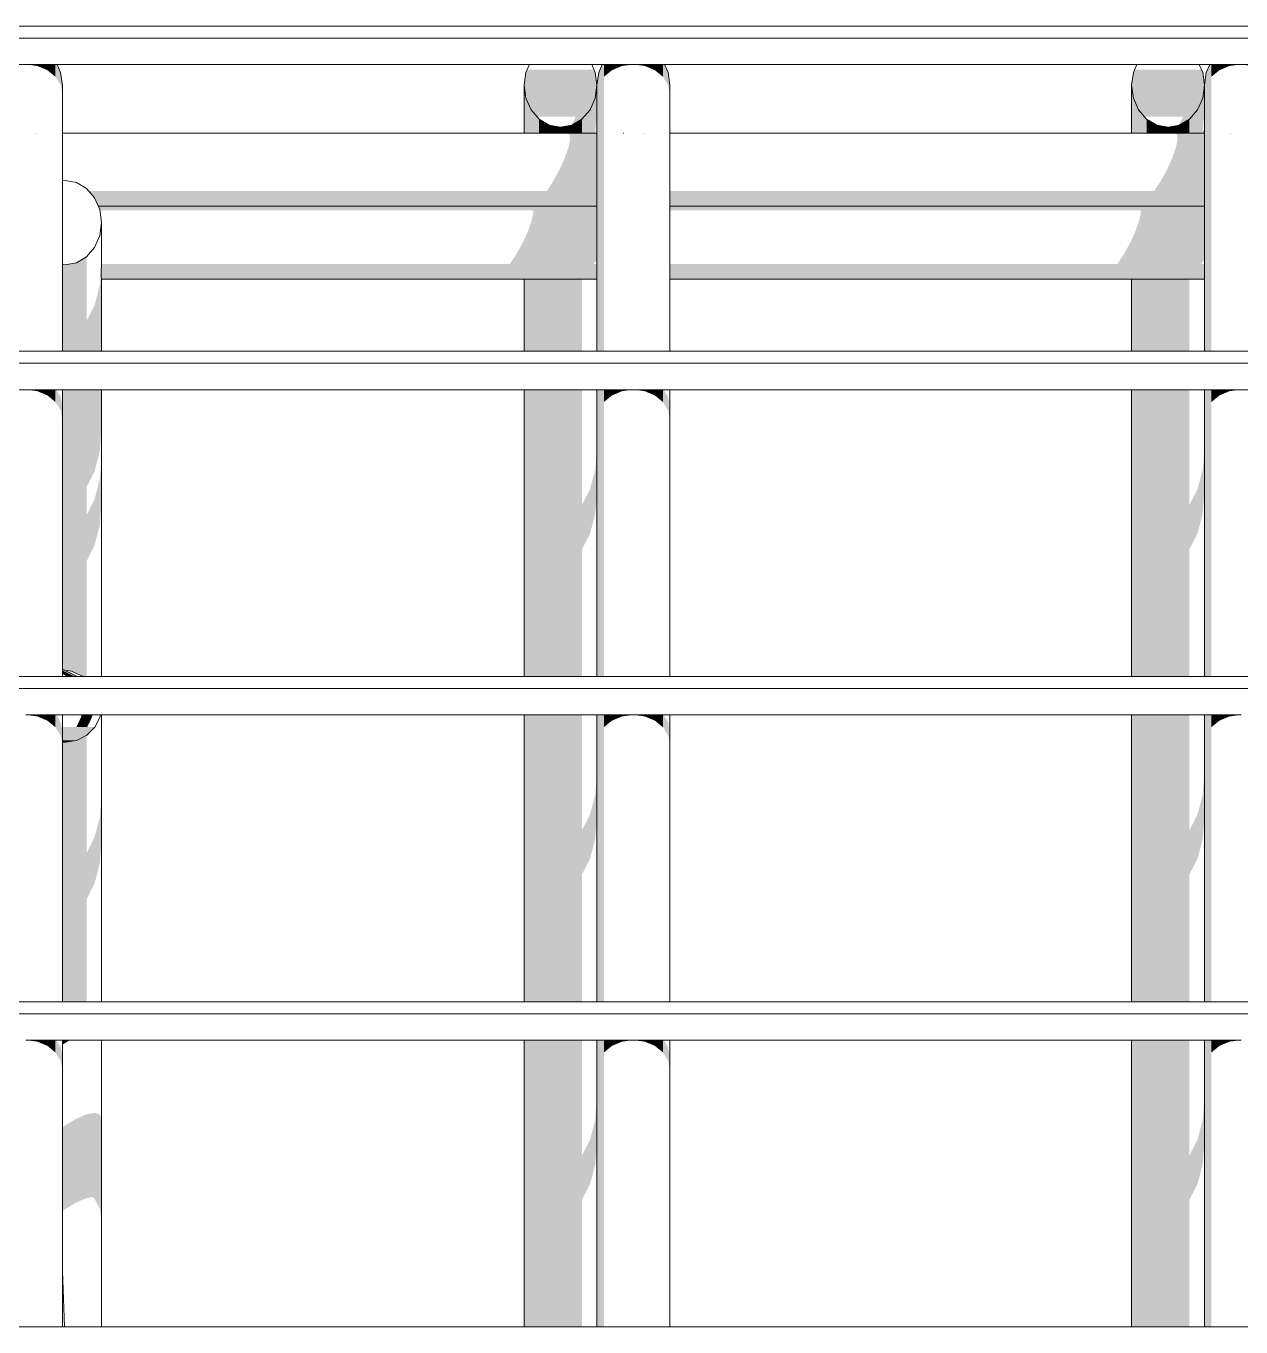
# Model space of a CAD drawing. Header units: millimetres. Extents: x -71878 to 121433, y -67383 to 83273.
# Drawn here: x 71840 to 73840, y -43804 to -41662 of the extents above; entities that cross this region are included whole.
import ezdxf

# ---------------------------------------------------------------- set-up
doc = ezdxf.new("R2010")
doc.units = ezdxf.units.MM
doc.header["$MEASUREMENT"] = 0
for name, color, linetype, lineweight in [('COLUMNAS_Pluma_Nº__1', 7, 'Continuous', 0), ('ENTIRADO_Pluma_Nº__21', 7, 'Continuous', 5), ('Vigas_Pluma_Nº__21', 7, 'Continuous', 5)]:
    doc.layers.add(name, color=color, linetype=linetype, lineweight=lineweight)
doc.layers.add('COLUMNAS_Pluma_Nº__3', color=7, linetype='Continuous', lineweight=0, true_color=0x646464)
doc.layers.add('Vigas_Pluma_Nº__3', color=7, linetype='Continuous', lineweight=0, true_color=0x646464)

msp = doc.modelspace()

# ---------------------------------------------------------------- hatches: boundary and pattern name
at = {"layer": 'COLUMNAS_Pluma_Nº__3', "linetype": 'Continuous', "lineweight": 0, "true_color": 0x191919}
for points in [[(71899.463, -43332.017), (71899.463, -43339.895), (71903.943, -43336.553), (71903.943, -43332.017)], [(71903.943, -43332.017), (71903.943, -43336.553), (71911.702, -43332.017)], [(71922.484, -43599.097), (71939.211, -43591.996), (71939.211, -43454.129), (71922.484, -43461.23)], [(71939.211, -43454.129), (71939.211, -43591.996), (71949.108, -43590.217), (71952.484, -43593.458), (71952.484, -43451.743)], [(71952.484, -43593.459), (71961.007, -43609.516), (71961.007, -43454.307), (71952.484, -43451.743)], [(71961.007, -43609.516), (71963.943, -43627.316), (71963.943, -43461.568), (71961.007, -43454.307)], [(71899.463, -43613.615), (71903.943, -43610.218), (71903.943, -43472.351), (71899.463, -43475.747)], [(71903.943, -43472.351), (71903.943, -43610.218), (71922.484, -43599.097), (71922.484, -43461.23)]]:
    msp.add_hatch(color=250, dxfattribs=at).paths.add_polyline_path(points)
at = {"layer": 'Vigas_Pluma_Nº__3', "linetype": 'Continuous', "lineweight": 0, "true_color": 0x191919}
for points in [[(71839.463, -41725.749), (71858.004, -41728.158), (71858.004, -41725.749)], [(71858.004, -41728.158), (71874.73, -41735.149), (71874.73, -41725.749), (71858.004, -41725.749)], [(71874.73, -41735.149), (71888.004, -41746.038), (71888.004, -41725.749), (71874.73, -41725.749)], [(71888.004, -41725.749), (71888.004, -41746.038), (71896.526, -41759.759), (71896.526, -41738.743), (71894.649, -41734.5), (71889.213, -41725.749)], [(71896.526, -41759.759), (71899.463, -41774.969), (71899.463, -41760.092), (71896.526, -41738.743)], [(72659.463, -41760.092), (72662.399, -41781.441), (72670.922, -41800.7), (72680.583, -41811.826), (72744.403, -41811.826), (72737.299, -41825.926), (72738.004, -41825.798), (72754.73, -41815.985), (72768.004, -41800.701), (72776.526, -41781.441), (72779.463, -41760.092), (72776.526, -41738.743), (72774.649, -41734.5), (72664.277, -41734.5), (72662.399, -41738.743)], [(72782.399, -41738.743), (72779.463, -41760.092), (72779.463, -42197.918), (72782.399, -42197.918)], [(72782.399, -41738.743), (72782.399, -42197.918), (72790.922, -42197.918), (72790.922, -41725.749), (72788.149, -41725.749)], [(72790.921, -41746.038), (72804.196, -41735.149), (72804.195, -41725.749), (72790.922, -41725.749)], [(72804.196, -41735.149), (72820.922, -41728.158), (72820.922, -41725.749), (72804.195, -41725.749)], [(72820.922, -41728.158), (72839.463, -41725.749), (72820.922, -41725.749)], [(72858.004, -41725.749), (72839.463, -41725.749), (72858.004, -41728.158)], [(72858.004, -41728.158), (72874.73, -41735.149), (72874.73, -41725.749), (72858.004, -41725.749)], [(72874.73, -41735.149), (72888.004, -41746.038), (72888.004, -41725.749), (72874.73, -41725.749)], [(72888.004, -41725.749), (72888.004, -41746.038), (72896.526, -41759.759), (72896.526, -41738.743), (72894.649, -41734.5), (72889.213, -41725.749)], [(72896.526, -41759.759), (72899.463, -41774.969), (72899.463, -41760.092), (72896.526, -41738.743)], [(73659.463, -41760.092), (73662.399, -41781.441), (73670.922, -41800.701), (73680.583, -41811.826), (73744.403, -41811.826), (73737.299, -41825.926), (73738.004, -41825.798), (73754.73, -41815.985), (73768.004, -41800.701), (73776.526, -41781.441), (73779.463, -41760.092), (73776.526, -41738.743), (73774.649, -41734.5), (73664.277, -41734.5), (73662.399, -41738.743)], [(73779.463, -42197.918), (73782.399, -42197.918), (73782.399, -41738.743), (73779.463, -41760.092)], [(73782.399, -41738.743), (73782.399, -42197.918), (73790.922, -42197.918), (73790.922, -41725.749), (73788.149, -41725.749)], [(73790.921, -41746.038), (73804.195, -41735.149), (73804.195, -41725.749), (73790.921, -41725.749)], [(73804.195, -41735.149), (73820.922, -41728.158), (73820.922, -41725.749), (73804.196, -41725.749)], [(73820.922, -41728.158), (73839.463, -41725.749), (73820.922, -41725.749)], [(73858.004, -41725.749), (73839.463, -41725.749), (73858.004, -41728.158)], [(72659.463, -41760.092), (72659.463, -41839.078), (72662.399, -41839.078), (72662.399, -41781.441)], [(72776.526, -41781.441), (72776.526, -41835.271), (72779.379, -41805.578), (72779.463, -41804.628), (72779.463, -41760.092)], [(73662.399, -41781.441), (73659.463, -41760.092), (73659.463, -41839.078), (73662.399, -41839.078)], [(73779.463, -41760.092), (73776.526, -41781.441), (73776.526, -41835.271), (73779.379, -41805.578), (73779.463, -41804.628)], [(72662.399, -41781.441), (72662.399, -41839.078), (72670.922, -41839.078), (72670.922, -41800.701)], [(72768.004, -41800.701), (72768.004, -41839.078), (72775.405, -41839.078), (72776.526, -41835.271), (72776.526, -41781.441)], [(73670.922, -41800.701), (73662.399, -41781.441), (73662.399, -41839.078), (73670.922, -41839.078)], [(73776.526, -41781.441), (73768.004, -41800.701), (73768.004, -41839.078), (73775.405, -41839.078), (73776.526, -41835.271)], [(72670.922, -41839.078), (72684.196, -41839.078), (72684.195, -41815.985), (72670.922, -41800.701)], [(72768.004, -41800.701), (72754.73, -41815.985), (72754.73, -41839.078), (72768.004, -41839.078)], [(73684.195, -41815.985), (73670.922, -41800.701), (73670.922, -41839.078), (73684.195, -41839.078)], [(73768.004, -41800.701), (73754.73, -41815.985), (73754.73, -41839.078), (73768.004, -41839.078)], [(72700.922, -41825.798), (72684.195, -41815.985), (72684.195, -41839.078), (72700.922, -41839.078)], [(72700.922, -41825.798), (72700.922, -41839.078), (72719.463, -41839.078), (72719.463, -41829.179)], [(72738.004, -41825.798), (72719.463, -41829.179), (72719.463, -41839.078), (72738.004, -41839.078)], [(72738.004, -41825.798), (72738.004, -41839.078), (72754.73, -41839.078), (72754.73, -41815.985)], [(72779.463, -41839.078), (72779.463, -41821.767), (72778.043, -41839.078)], [(73700.922, -41825.798), (73684.195, -41815.985), (73684.195, -41839.078), (73700.922, -41839.078)], [(73719.463, -41829.179), (73700.922, -41825.798), (73700.922, -41839.078), (73719.463, -41839.078)], [(73738.004, -41825.798), (73719.463, -41829.179), (73719.463, -41839.078), (73738.004, -41839.078)], [(73754.73, -41815.985), (73738.004, -41825.798), (73738.004, -41839.078), (73754.73, -41839.078)], [(73779.463, -41839.078), (73779.463, -41821.767), (73778.043, -41839.078)], [(72730.674, -41839.078), (72734.526, -41842.015), (72779.462, -41842.015), (72779.462, -41839.078)], [(72734.526, -41842.015), (72735.043, -41850.537), (72779.462, -41850.537), (72779.462, -41842.015)], [(73734.526, -41842.015), (73779.462, -41842.015), (73779.462, -41839.078), (73730.674, -41839.078)], [(73734.526, -41842.015), (73735.043, -41850.537), (73779.462, -41850.537), (73779.462, -41842.015)], [(72732.173, -41863.811), (72726.197, -41880.537), (72779.462, -41880.537), (72779.462, -41863.811)], [(72732.173, -41863.811), (72779.462, -41863.811), (72779.462, -41850.537), (72735.043, -41850.537)], [(73726.198, -41880.537), (73779.462, -41880.537), (73779.462, -41863.811), (73732.173, -41863.811)], [(73735.043, -41850.537), (73732.173, -41863.811), (73779.462, -41863.811), (73779.462, -41850.537)], [(72726.197, -41880.537), (72717.701, -41899.078), (72779.462, -41899.078), (72779.462, -41880.537)], [(73717.701, -41899.078), (73779.462, -41899.078), (73779.462, -41880.537), (73726.197, -41880.537)], [(72717.701, -41899.078), (72707.517, -41917.619), (72779.462, -41917.619), (72779.462, -41899.078)], [(73707.517, -41917.619), (73779.462, -41917.619), (73779.462, -41899.078), (73717.702, -41899.078)], [(72707.516, -41917.62), (72696.64, -41934.345), (72779.462, -41934.345), (72779.462, -41917.619)], [(73707.517, -41917.619), (73696.64, -41934.345), (73779.462, -41934.345), (73779.462, -41917.619)], [(72779.462, -41934.345), (71943.111, -41934.345), (71952.485, -41945.2), (71953.549, -41947.62), (72779.462, -41947.619)], [(72779.462, -41947.619), (71953.549, -41947.62), (71957.298, -41956.142), (72779.462, -41956.142)], [(73779.462, -41934.345), (72899.463, -41934.345), (72899.463, -41947.619), (73779.462, -41947.619)], [(72899.463, -41947.619), (72899.463, -41956.141), (73779.462, -41956.141), (73779.462, -41947.619)], [(72779.462, -41956.141), (71957.298, -41956.141), (71958.59, -41959.078), (72779.462, -41959.078)], [(72779.462, -41959.078), (71958.59, -41959.078), (71959.882, -41962.015), (72779.462, -41962.015)], [(71961.007, -41964.57), (71961.192, -41965.923), (72674.311, -41965.923), (72674.59, -41970.537), (72779.462, -41970.537), (72779.462, -41962.015), (71959.882, -41962.015)], [(72674.591, -41970.537), (72671.721, -41983.811), (72779.462, -41983.811), (72779.462, -41970.537)], [(72899.463, -41959.078), (73779.462, -41959.078), (73779.462, -41956.141), (72899.463, -41956.141)], [(72899.463, -41962.015), (73779.463, -41962.015), (73779.463, -41959.078), (72899.463, -41959.078)], [(72899.463, -41965.923), (73674.311, -41965.923), (73674.59, -41970.537), (73779.463, -41970.537), (73779.463, -41962.015), (72899.463, -41962.015)], [(73674.591, -41970.537), (73671.721, -41983.811), (73779.463, -41983.811), (73779.463, -41970.537)], [(72671.721, -41983.811), (72665.745, -42000.537), (72779.462, -42000.537), (72779.462, -41983.811)], [(73671.721, -41983.811), (73665.745, -42000.537), (73779.463, -42000.537), (73779.463, -41983.811)], [(72647.065, -42037.619), (72779.462, -42037.619), (72779.462, -42019.078), (72657.25, -42019.078)], [(72665.745, -42000.537), (72657.249, -42019.078), (72779.462, -42019.078), (72779.462, -42000.537)], [(73657.25, -42019.078), (73647.065, -42037.619), (73779.463, -42037.619), (73779.463, -42019.078)], [(73665.745, -42000.537), (73657.25, -42019.078), (73779.463, -42019.078), (73779.463, -42000.537)], [(72636.187, -42054.346), (72774.184, -42054.345), (72779.463, -42046.228), (72779.463, -42037.619), (72647.065, -42037.619)], [(73647.065, -42037.619), (73636.188, -42054.345), (73774.184, -42054.345), (73779.462, -42046.229), (73779.462, -42037.619)], [(71903.943, -42055.527), (71899.463, -42054.705), (71899.463, -42197.918), (71903.943, -42197.918)], [(71903.943, -42055.527), (71903.943, -42197.918), (71922.484, -42197.918), (71922.484, -42052.127)], [(71939.211, -42042.257), (71922.484, -42052.127), (71922.484, -42197.918), (71939.211, -42197.918)], [(71963.782, -42054.345), (71961.007, -42088.92), (71961.007, -42197.918), (71963.943, -42197.918), (71963.943, -42078.17), (71963.198, -42076.141), (71963.027, -42067.619)], [(71963.782, -42054.345), (71963.027, -42067.619), (72779.463, -42067.619), (72779.463, -42054.345)], [(72899.463, -42067.619), (73779.462, -42067.619), (73779.462, -42054.345), (72899.463, -42054.345)], [(72779.463, -42067.619), (71963.027, -42067.619), (71963.198, -42076.142), (72779.463, -42076.142)], [(71963.198, -42076.141), (71963.943, -42078.169), (71963.943, -42079.078), (72779.463, -42079.078), (72779.463, -42076.141)], [(72659.463, -42197.918), (72662.399, -42197.918), (72662.399, -42079.078), (72659.463, -42079.078)], [(72662.399, -42079.078), (72662.399, -42197.918), (72670.922, -42197.918), (72670.922, -42079.078)], [(72670.922, -42197.918), (72684.195, -42197.918), (72684.195, -42079.078), (72670.922, -42079.078)], [(72684.195, -42197.918), (72700.922, -42197.918), (72700.922, -42079.078), (72684.196, -42079.078)], [(72700.922, -42079.078), (72700.922, -42197.918), (72719.463, -42197.918), (72719.463, -42079.078)], [(72719.463, -42079.078), (72719.463, -42197.918), (72738.004, -42197.918), (72738.004, -42079.078)], [(72738.004, -42197.918), (72754.73, -42197.918), (72754.73, -42079.078), (72738.004, -42079.078)], [(73779.462, -42067.619), (72899.463, -42067.619), (72899.463, -42076.142), (73779.462, -42076.142)], [(72899.463, -42079.078), (73779.462, -42079.078), (73779.462, -42076.141), (72899.463, -42076.141)], [(73659.463, -42079.078), (73659.463, -42197.918), (73662.399, -42197.918), (73662.399, -42079.078)], [(73662.399, -42079.078), (73662.399, -42197.918), (73670.922, -42197.918), (73670.922, -42079.078)], [(73670.922, -42197.918), (73684.195, -42197.918), (73684.195, -42079.078), (73670.922, -42079.078)], [(73684.195, -42197.918), (73700.922, -42197.918), (73700.922, -42079.078), (73684.195, -42079.078)], [(73700.922, -42197.918), (73719.463, -42197.918), (73719.463, -42079.078), (73700.922, -42079.078)], [(73738.004, -42079.078), (73719.463, -42079.078), (73719.463, -42197.918), (73738.004, -42197.918)], [(73738.004, -42079.078), (73738.004, -42197.918), (73754.73, -42197.918), (73754.73, -42079.078)], [(71961.007, -42197.918), (71961.007, -42088.92), (71952.484, -42121.919), (71952.484, -42197.918)], [(71952.485, -42121.919), (71939.21, -42148.107), (71939.211, -42197.918), (71952.484, -42197.918)], [(71858.004, -42261.171), (71839.582, -42261.171), (71858.004, -42263.565)], [(71858.004, -42263.565), (71874.73, -42270.556), (71874.73, -42261.171), (71858.004, -42261.171)], [(71874.73, -42270.556), (71888.003, -42281.445), (71888.004, -42261.171), (71874.73, -42261.171)], [(71888.004, -42261.171), (71888.004, -42281.445), (71896.526, -42295.166), (71896.526, -42272.93), (71889.222, -42261.171)], [(71896.526, -42295.166), (71899.463, -42310.376), (71899.463, -42288.14), (71896.526, -42272.93)], [(71899.463, -42261.171), (71899.463, -42722.005), (71903.943, -42722.715), (71903.943, -42261.171)], [(71903.943, -42722.715), (71914.612, -42724.359), (71922.484, -42728.16), (71922.484, -42261.171), (71903.943, -42261.171)], [(71939.211, -42261.171), (71922.484, -42261.171), (71922.484, -42728.16), (71932.583, -42732.882), (71933.101, -42733.341), (71939.211, -42733.341)], [(71952.484, -42261.171), (71939.211, -42261.171), (71939.211, -42421.452), (71952.484, -42395.263)], [(71961.007, -42261.172), (71952.484, -42261.172), (71952.484, -42395.263), (71961.007, -42362.264)], [(71963.943, -42261.171), (71961.007, -42261.171), (71961.007, -42362.264), (71963.943, -42325.684)], [(72659.463, -42733.341), (72662.399, -42733.341), (72662.399, -42261.171), (72659.463, -42261.171)], [(72662.399, -42733.341), (72670.922, -42733.341), (72670.922, -42261.171), (72662.399, -42261.171)], [(72670.921, -42733.341), (72684.195, -42733.341), (72684.195, -42261.171), (72670.921, -42261.171)], [(72684.195, -42733.341), (72700.922, -42733.341), (72700.922, -42261.172), (72684.195, -42261.172)], [(72700.922, -42261.171), (72700.922, -42733.341), (72719.463, -42733.341), (72719.463, -42261.171)], [(72738.004, -42261.171), (72719.463, -42261.171), (72719.463, -42733.341), (72738.004, -42733.341)], [(72754.73, -42261.172), (72738.004, -42261.172), (72738.004, -42733.341), (72754.73, -42733.341)], [(72782.399, -42261.171), (72779.463, -42261.171), (72779.463, -42733.341), (72782.399, -42733.341)], [(72790.922, -42261.171), (72782.399, -42261.171), (72782.399, -42733.341), (72790.922, -42733.341)], [(72790.922, -42281.445), (72804.195, -42270.556), (72804.195, -42261.171), (72790.922, -42261.172)], [(72804.195, -42270.556), (72820.921, -42263.565), (72820.922, -42261.172), (72804.195, -42261.172)], [(72820.922, -42261.171), (72820.921, -42263.565), (72839.343, -42261.171)], [(72858.004, -42261.171), (72839.583, -42261.172), (72858.004, -42263.565)], [(72858.004, -42263.565), (72874.73, -42270.556), (72874.73, -42261.171), (72858.004, -42261.171)], [(72874.73, -42270.556), (72888.004, -42281.445), (72888.004, -42261.171), (72874.73, -42261.171)], [(72888.004, -42261.171), (72888.004, -42281.445), (72896.526, -42295.166), (72896.526, -42272.93), (72889.222, -42261.171)], [(72896.526, -42295.166), (72899.463, -42310.376), (72899.463, -42288.14), (72896.526, -42272.93)], [(73659.463, -42261.171), (73659.463, -42733.341), (73662.399, -42733.341), (73662.399, -42261.171)], [(73662.399, -42261.171), (73662.399, -42733.341), (73670.922, -42733.341), (73670.922, -42261.171)], [(73670.922, -42261.171), (73670.922, -42733.341), (73684.195, -42733.341), (73684.195, -42261.171)], [(73684.195, -42261.171), (73684.195, -42733.341), (73700.922, -42733.341), (73700.922, -42261.171)], [(73700.922, -42261.171), (73700.922, -42733.341), (73719.463, -42733.341), (73719.463, -42261.171)], [(73738.004, -42261.171), (73719.463, -42261.171), (73719.463, -42733.341), (73738.004, -42733.341)], [(73738.004, -42261.171), (73738.004, -42733.341), (73754.73, -42733.341), (73754.73, -42261.171)], [(73779.463, -42261.171), (73779.463, -42733.341), (73782.399, -42733.341), (73782.399, -42261.171)], [(73782.399, -42733.341), (73790.922, -42733.341), (73790.922, -42261.171), (73782.399, -42261.171)], [(73790.922, -42281.445), (73804.196, -42270.556), (73804.195, -42261.171), (73790.922, -42261.171)], [(73804.195, -42270.556), (73820.922, -42263.565), (73820.922, -42261.171), (73804.195, -42261.171)], [(73820.922, -42263.565), (73839.343, -42261.171), (73820.922, -42261.171)], [(72779.463, -42357.174), (72776.526, -42392.972), (72776.526, -42465.918), (72779.463, -42430.12)], [(73779.463, -42357.174), (73776.526, -42392.972), (73776.526, -42465.918), (73779.463, -42430.119)], [(71963.943, -42447.624), (71963.943, -42371.793), (71961.007, -42408.373), (71961.007, -42484.204)], [(72776.526, -42392.972), (72768.004, -42425.267), (72768.004, -42498.213), (72776.526, -42465.918)], [(73776.526, -42392.972), (73768.004, -42425.267), (73768.004, -42498.213), (73776.526, -42465.918)], [(71961.007, -42484.204), (71961.007, -42408.373), (71952.484, -42441.372), (71952.484, -42517.203)], [(72768.004, -42498.213), (72768.004, -42425.267), (72754.73, -42450.896), (72754.73, -42523.842)], [(73768.004, -42425.267), (73754.73, -42450.896), (73754.73, -42523.842), (73768.004, -42498.213)], [(71952.484, -42517.203), (71952.485, -42441.372), (71939.211, -42467.56), (71939.21, -42543.392)], [(71899.463, -42722.252), (71913.862, -42724.359), (71914.612, -42724.359), (71903.943, -42722.715), (71899.463, -42722.005)], [(71899.463, -42723.126), (71899.463, -42723.666), (71903.863, -42724.359), (71907.294, -42724.359)], [(71899.463, -42723.995), (71899.463, -42724.359), (71901.776, -42724.359)], [(71899.463, -42724.359), (71899.463, -42729.396), (71906.42, -42732.882), (71918.791, -42732.882), (71901.776, -42724.359)], [(71907.294, -42724.359), (71903.863, -42724.359), (71920.877, -42732.882), (71924.309, -42732.882)], [(71913.862, -42724.359), (71932.452, -42732.882), (71932.583, -42732.882), (71922.484, -42728.16), (71914.612, -42724.359)], [(71918.79, -42732.882), (71906.42, -42732.882), (71906.895, -42733.341), (71919.265, -42733.341)], [(71924.309, -42732.882), (71920.877, -42732.882), (71921.351, -42733.341), (71924.783, -42733.341)], [(71932.583, -42732.882), (71932.452, -42732.882), (71932.981, -42733.341), (71933.101, -42733.341)], [(71839.701, -42796.594), (71858.004, -42798.972), (71858.004, -42796.594)], [(71858.004, -42798.972), (71874.73, -42805.963), (71874.73, -42796.594), (71858.004, -42796.594)], [(71874.73, -42805.963), (71888.004, -42816.852), (71888.004, -42796.594), (71874.73, -42796.594)], [(71888.004, -42796.594), (71888.004, -42816.852), (71896.526, -42830.573), (71896.526, -42808.337), (71889.232, -42796.594)], [(71896.526, -42830.574), (71899.463, -42845.783), (71899.463, -42823.547), (71896.526, -42808.337)], [(71948.263, -42799.964), (71930.375, -42799.964), (71922.376, -42816.69), (71940.265, -42816.69)], [(71930.802, -42796.594), (71930.375, -42799.964), (71948.263, -42799.963), (71948.69, -42796.594)], [(72659.463, -42796.594), (72659.463, -43268.764), (72662.399, -43268.764), (72662.399, -42796.594)], [(72662.399, -42796.594), (72662.399, -43268.764), (72670.922, -43268.764), (72670.922, -42796.594)], [(72670.922, -43268.764), (72684.195, -43268.764), (72684.195, -42796.594), (72670.922, -42796.594)], [(72684.195, -43268.764), (72700.922, -43268.764), (72700.922, -42796.594), (72684.195, -42796.594)], [(72700.922, -42796.594), (72700.922, -43268.764), (72719.463, -43268.764), (72719.463, -42796.594)], [(72719.463, -42796.594), (72719.463, -43268.764), (72738.004, -43268.764), (72738.004, -42796.594)], [(72738.004, -42796.594), (72738.004, -43268.764), (72754.73, -43268.764), (72754.73, -42796.594)], [(72779.463, -43268.764), (72782.399, -43268.764), (72782.399, -42796.594), (72779.463, -42796.594)], [(72782.399, -42796.594), (72782.399, -43268.763), (72790.922, -43268.763), (72790.922, -42796.594)], [(72790.921, -42816.852), (72804.196, -42805.963), (72804.195, -42796.594), (72790.922, -42796.594)], [(72804.195, -42805.963), (72820.921, -42798.972), (72820.922, -42796.594), (72804.195, -42796.594)], [(72820.922, -42796.594), (72820.922, -42798.972), (72839.224, -42796.594)], [(72839.702, -42796.594), (72858.004, -42798.972), (72858.004, -42796.594)], [(72858.004, -42798.972), (72874.73, -42805.963), (72874.73, -42796.594), (72858.004, -42796.594)], [(72874.73, -42805.963), (72888.004, -42816.852), (72888.004, -42796.594), (72874.73, -42796.594)], [(72888.004, -42796.594), (72888.004, -42816.852), (72896.526, -42830.573), (72896.526, -42808.337), (72889.232, -42796.594)], [(72896.526, -42830.573), (72899.463, -42845.783), (72899.463, -42823.547), (72896.526, -42808.337)], [(73659.463, -43268.764), (73662.399, -43268.764), (73662.399, -42796.594), (73659.463, -42796.594)], [(73670.922, -42796.594), (73662.399, -42796.594), (73662.399, -43268.764), (73670.922, -43268.764)], [(73684.195, -42796.594), (73670.922, -42796.594), (73670.922, -43268.764), (73684.195, -43268.764)], [(73700.922, -42796.594), (73684.195, -42796.594), (73684.195, -43268.764), (73700.922, -43268.764)], [(73719.463, -42796.594), (73700.922, -42796.594), (73700.922, -43268.764), (73719.463, -43268.764)], [(73738.004, -42796.594), (73719.463, -42796.594), (73719.463, -43268.764), (73738.004, -43268.764)], [(73754.73, -42796.594), (73738.004, -42796.594), (73738.004, -43268.764), (73754.73, -43268.764)], [(73779.463, -42796.594), (73779.463, -43268.764), (73782.399, -43268.764), (73782.399, -42796.594)], [(73790.922, -42796.594), (73782.399, -42796.594), (73782.399, -43268.763), (73790.922, -43268.763)], [(73790.921, -42816.853), (73804.195, -42805.963), (73804.195, -42796.594), (73790.922, -42796.594)], [(73804.195, -42805.963), (73820.921, -42798.972), (73820.922, -42796.594), (73804.195, -42796.594)], [(73820.922, -42796.594), (73820.922, -42798.972), (73839.223, -42796.594)], [(71899.463, -42816.69), (71899.463, -42829.964), (71939.603, -42829.964), (71952.864, -42816.69)], [(71939.603, -42829.964), (71899.463, -42829.964), (71899.463, -42838.486), (71922.894, -42838.486)], [(71922.894, -42838.486), (71922.484, -42838.551), (71922.484, -43268.764), (71939.211, -43268.764), (71939.211, -42830.164)], [(71939.211, -42830.164), (71939.211, -42831.856), (71941.813, -42827.751), (71939.603, -42829.964)], [(71899.463, -42841.423), (71904.372, -42841.423), (71922.894, -42838.486), (71899.463, -42838.486)], [(71903.943, -42841.423), (71899.463, -42841.423), (71899.463, -43268.764), (71903.943, -43268.764)], [(71903.943, -42841.423), (71903.943, -43268.764), (71922.484, -43268.764), (71922.484, -42838.551), (71904.372, -42841.423)], [(72779.463, -42892.58), (72776.526, -42928.379), (72776.526, -43001.325), (72779.463, -42965.526)], [(73779.463, -42892.58), (73776.526, -42928.379), (73776.526, -43001.325), (73779.463, -42965.526)], [(71963.943, -42928.377), (71961.007, -42964.957), (71961.007, -43040.788), (71963.943, -43004.208)], [(72776.526, -42928.379), (72768.004, -42960.673), (72768.004, -43033.619), (72776.526, -43001.325)], [(73776.526, -42928.379), (73768.004, -42960.674), (73768.004, -43033.619), (73776.526, -43001.325)], [(72768.004, -42960.673), (72754.73, -42986.303), (72754.73, -43059.249), (72768.004, -43033.619)], [(73768.004, -42960.673), (73754.73, -42986.303), (73754.73, -43059.249), (73768.004, -43033.619)], [(71961.007, -42964.957), (71952.484, -42997.956), (71952.484, -43073.787), (71961.007, -43040.788)], [(71952.484, -43073.787), (71952.484, -42997.956), (71939.211, -43024.144), (71939.21, -43099.976)], [(71858.004, -43332.017), (71839.822, -43332.017), (71858.004, -43334.379)], [(71858.004, -43334.379), (71874.73, -43341.371), (71874.73, -43332.017), (71858.004, -43332.017)], [(71874.73, -43341.371), (71888.004, -43352.26), (71888.004, -43332.017), (71874.73, -43332.017)], [(71888.004, -43332.017), (71888.004, -43352.26), (71896.526, -43365.981), (71896.526, -43343.745), (71889.242, -43332.017)], [(71896.526, -43365.981), (71899.463, -43381.191), (71899.463, -43358.954), (71896.526, -43343.745)], [(72659.463, -43332.017), (72659.463, -43804.186), (72662.399, -43804.186), (72662.399, -43332.017)], [(72662.399, -43332.017), (72662.399, -43804.186), (72670.922, -43804.186), (72670.922, -43332.017)], [(72684.195, -43332.017), (72670.922, -43332.017), (72670.922, -43804.186), (72684.195, -43804.186)], [(72684.195, -43332.017), (72684.196, -43804.187), (72700.922, -43804.187), (72700.922, -43332.017)], [(72700.922, -43332.017), (72700.922, -43804.187), (72719.463, -43804.187), (72719.463, -43332.017)], [(72719.463, -43332.017), (72719.463, -43804.187), (72738.004, -43804.187), (72738.004, -43332.017)], [(72738.004, -43332.017), (72738.004, -43804.187), (72754.73, -43804.187), (72754.73, -43332.017)], [(72779.463, -43332.017), (72779.463, -43804.187), (72782.399, -43804.187), (72782.399, -43332.017)], [(72782.399, -43804.187), (72790.922, -43804.187), (72790.922, -43332.017), (72782.399, -43332.017)], [(72790.922, -43352.26), (72804.195, -43341.371), (72804.195, -43332.017), (72790.922, -43332.017)], [(72804.195, -43341.371), (72820.921, -43334.379), (72820.922, -43332.017), (72804.195, -43332.017)], [(72820.922, -43334.379), (72839.103, -43332.017), (72820.922, -43332.017)], [(72858.004, -43332.017), (72839.822, -43332.017), (72858.004, -43334.379)], [(72858.004, -43334.379), (72874.73, -43341.371), (72874.73, -43332.017), (72858.004, -43332.017)], [(72874.73, -43341.371), (72888.004, -43352.26), (72888.004, -43332.017), (72874.73, -43332.017)], [(72888.004, -43332.017), (72888.004, -43352.26), (72896.526, -43365.981), (72896.526, -43343.745), (72889.242, -43332.017)], [(72896.526, -43365.981), (72899.463, -43381.191), (72899.463, -43358.955), (72896.526, -43343.745)], [(73659.463, -43332.017), (73659.463, -43804.187), (73662.399, -43804.187), (73662.399, -43332.017)], [(73662.399, -43332.017), (73662.399, -43804.187), (73670.922, -43804.187), (73670.922, -43332.017)], [(73670.922, -43332.017), (73670.922, -43804.187), (73684.195, -43804.187), (73684.195, -43332.017)], [(73684.195, -43332.017), (73684.195, -43804.187), (73700.922, -43804.187), (73700.922, -43332.017)], [(73700.922, -43804.187), (73719.463, -43804.187), (73719.463, -43332.017), (73700.922, -43332.017)], [(73719.463, -43804.187), (73738.004, -43804.187), (73738.004, -43332.017), (73719.463, -43332.017)], [(73754.73, -43332.017), (73738.004, -43332.017), (73738.004, -43804.187), (73754.73, -43804.187)], [(73779.463, -43332.017), (73779.463, -43804.187), (73782.399, -43804.187), (73782.399, -43332.017)], [(73782.399, -43332.017), (73782.399, -43804.187), (73790.922, -43804.187), (73790.922, -43332.017)], [(73790.921, -43352.26), (73804.195, -43341.371), (73804.196, -43332.017), (73790.922, -43332.017)], [(73804.196, -43341.371), (73820.921, -43334.379), (73820.922, -43332.017), (73804.195, -43332.017)], [(73820.922, -43334.379), (73839.103, -43332.017), (73820.922, -43332.017)], [(72779.463, -43427.986), (72776.526, -43463.785), (72776.526, -43536.731), (72779.463, -43500.932)], [(73779.463, -43500.932), (73779.463, -43427.986), (73776.526, -43463.785), (73776.526, -43536.731)], [(72776.526, -43536.731), (72776.526, -43463.785), (72768.004, -43496.08), (72768.004, -43569.026)], [(73776.526, -43536.731), (73776.526, -43463.785), (73768.004, -43496.08), (73768.004, -43569.026)], [(72768.004, -43496.08), (72754.73, -43521.709), (72754.73, -43594.655), (72768.003, -43569.026)], [(73768.004, -43496.08), (73754.73, -43521.709), (73754.73, -43594.655), (73768.004, -43569.026)]]:
    msp.add_hatch(color=250, dxfattribs=at).paths.add_polyline_path(points)

# ---------------------------------------------------------------- linework, layer by layer
at = {"layer": 'COLUMNAS_Pluma_Nº__1', "linetype": 'Continuous'}
msp.add_line((71963.943, -43332.017), (71963.943, -43804.186), dxfattribs=at)
at = {"layer": 'ENTIRADO_Pluma_Nº__21', "linetype": 'Continuous'}
for p, q in [((65797.825, -41662.495), (84141.199, -41662.495)), ((65797.825, -41682.326), (84141.199, -41682.326)), ((65797.825, -41725.749), (84141.199, -41725.749)), ((66040.552, -42197.918), (83938.408, -42197.918)), ((71963.943, -42197.902), (72659.463, -42197.902)), ((72899.463, -42197.902), (73659.463, -42197.902)), ((66040.552, -42217.749), (83938.408, -42217.749)), ((66040.552, -42261.171), (83938.408, -42261.171)), ((66252.428, -42733.341), (83726.532, -42733.341)), ((71963.943, -42733.308), (72659.463, -42733.308)), ((72899.463, -42733.308), (73659.463, -42733.308)), ((66252.428, -42753.171), (83726.532, -42753.171)), ((71839.702, -42796.594), (72839.331, -42796.594)), ((72839.702, -42796.594), (73839.331, -42796.594)), ((66464.305, -43268.764), (83514.655, -43268.764)), ((71963.943, -43268.714), (72659.463, -43268.714)), ((72899.463, -43268.714), (73659.463, -43268.714)), ((66464.305, -43288.594), (83514.655, -43288.594)), ((71839.714, -43332.017), (72839.211, -43332.017)), ((72839.714, -43332.017), (73839.211, -43332.017)), ((66676.181, -43804.186), (83302.779, -43804.186)), ((71963.943, -43804.121), (72659.463, -43804.121)), ((72839.432, -43804.121), (72839.493, -43804.121)), ((72899.463, -43804.121), (73659.463, -43804.121)), ((73839.432, -43804.121), (73839.493, -43804.121))]:
    msp.add_line(p, q, dxfattribs=at)
at = {"layer": 'Vigas_Pluma_Nº__21', "linetype": 'Continuous'}
for p, q in [((71890.776, -41725.749), (71896.526, -41738.743)), ((71896.526, -41738.743), (71899.463, -41760.092)), ((72659.463, -41760.092), (72662.399, -41738.743)), ((72662.399, -41738.743), (72668.149, -41725.749)), ((72770.776, -41725.749), (72776.526, -41738.743)), ((72776.526, -41738.743), (72779.463, -41760.092)), ((72779.463, -41760.092), (72782.399, -41738.743)), ((72782.399, -41738.743), (72788.149, -41725.749)), ((72890.776, -41725.749), (72896.526, -41738.743)), ((72896.526, -41738.743), (72899.463, -41760.092)), ((73659.463, -41760.092), (73662.399, -41738.743)), ((73662.399, -41738.743), (73668.149, -41725.749)), ((73770.776, -41725.749), (73776.526, -41738.743)), ((73776.526, -41738.743), (73779.463, -41760.092)), ((73779.463, -41760.092), (73782.399, -41738.743)), ((73782.399, -41738.743), (73788.149, -41725.749)), ((71899.463, -42197.918), (71899.463, -41760.092)), ((72662.399, -41781.441), (72659.463, -41760.092)), ((72659.463, -41760.092), (72659.463, -41839.078)), ((72779.463, -41760.092), (72776.526, -41781.441)), ((72779.463, -42197.918), (72779.463, -41760.092)), ((72899.463, -42197.918), (72899.463, -41760.092)), ((73662.399, -41781.441), (73659.463, -41760.092)), ((73659.463, -41760.092), (73659.463, -41839.078)), ((73779.463, -41760.092), (73776.526, -41781.441)), ((73779.463, -42197.918), (73779.463, -41760.092)), ((72670.922, -41800.701), (72662.399, -41781.441)), ((72776.526, -41781.441), (72768.004, -41800.701)), ((73670.922, -41800.701), (73662.399, -41781.441)), ((73776.526, -41781.441), (73768.004, -41800.701)), ((72684.195, -41815.985), (72670.922, -41800.701)), ((72768.004, -41800.701), (72754.73, -41815.985)), ((73684.195, -41815.985), (73670.922, -41800.701)), ((73768.004, -41800.701), (73754.73, -41815.985)), ((72700.922, -41825.798), (72684.195, -41815.985)), ((72719.463, -41829.179), (72700.922, -41825.798)), ((72738.004, -41825.798), (72719.463, -41829.179)), ((72754.73, -41815.985), (72738.004, -41825.798)), ((73700.922, -41825.798), (73684.195, -41815.985)), ((73719.463, -41829.179), (73700.922, -41825.798)), ((73738.004, -41825.798), (73719.463, -41829.179)), ((73754.73, -41815.985), (73738.004, -41825.798)), ((71855.525, -41839.078), (71855.601, -41839.078)), ((71856.345, -41839.078), (71856.397, -41839.078)), ((71899.463, -41839.078), (72779.463, -41839.078)), ((72822.528, -41839.078), (72822.58, -41839.078)), ((72823.324, -41839.078), (72823.4, -41839.078)), ((72855.525, -41839.078), (72855.601, -41839.078)), ((72856.345, -41839.078), (72856.397, -41839.078)), ((72899.463, -41839.078), (73779.463, -41839.078)), ((73822.528, -41839.078), (73822.58, -41839.078)), ((73823.324, -41839.078), (73823.4, -41839.078)), ((71899.463, -41917.379), (71903.943, -41916.558)), ((71903.943, -41916.558), (71922.484, -41919.958)), ((71922.484, -41919.958), (71939.211, -41929.828)), ((71939.211, -41929.828), (71952.484, -41945.2)), ((71952.484, -41945.2), (71961.007, -41964.57)), ((72779.463, -41959.078), (71958.59, -41959.078)), ((71961.007, -41964.57), (71963.943, -41986.042)), ((73779.463, -41959.078), (72899.463, -41959.078)), ((71963.943, -41986.042), (71961.007, -42007.514)), ((71963.943, -41986.042), (71963.943, -42052.669)), ((71961.007, -42007.514), (71952.484, -42026.885)), ((71952.484, -42026.885), (71939.211, -42042.257)), ((71903.943, -42055.527), (71899.463, -42054.705)), ((71922.484, -42052.127), (71903.943, -42055.527)), ((71939.211, -42042.257), (71922.484, -42052.127)), ((71963.782, -42054.345), (71963.027, -42067.619)), ((71963.782, -42054.345), (71963.943, -42052.669)), ((71963.027, -42067.619), (71963.198, -42076.141)), ((71963.198, -42076.141), (71963.943, -42078.17)), ((72779.463, -42079.078), (71963.94, -42079.078)), ((71963.943, -42078.17), (71963.943, -42197.918)), ((72659.463, -42079.078), (72659.463, -42197.918)), ((73779.463, -42079.078), (72899.463, -42079.078)), ((73659.463, -42079.078), (73659.463, -42197.918)), ((71899.463, -42733.341), (71899.463, -42261.171)), ((71963.943, -42261.171), (71963.943, -42733.341)), ((72659.463, -42261.171), (72659.463, -42733.341)), ((72779.463, -42733.341), (72779.463, -42261.171)), ((72839.463, -42261.155), (72839.343, -42261.171)), ((72839.582, -42261.171), (72839.463, -42261.155)), ((72899.463, -42733.341), (72899.463, -42261.171)), ((73659.463, -42261.171), (73659.463, -42733.341)), ((73779.463, -42733.341), (73779.463, -42261.171)), ((73839.463, -42261.155), (73839.343, -42261.171)), ((73839.582, -42261.171), (73839.463, -42261.155)), ((71899.463, -42722.005), (71903.943, -42722.715)), ((71914.612, -42724.359), (71903.943, -42722.715)), ((71922.484, -42728.16), (71914.612, -42724.359)), ((71932.583, -42732.882), (71922.484, -42728.16)), ((71933.102, -42733.341), (71932.583, -42732.882)), ((71839.702, -42796.594), (71839.463, -42796.561)), ((71899.463, -43268.764), (71899.463, -42796.594)), ((71961.378, -42799.964), (71952.864, -42816.69)), ((71961.911, -42796.594), (71961.378, -42799.964)), ((71963.943, -42796.594), (71963.943, -43268.764)), ((72659.463, -42796.594), (72659.463, -43268.764)), ((72779.463, -43268.764), (72779.463, -42796.594)), ((72839.223, -42796.594), (72839.463, -42796.561)), ((72839.702, -42796.594), (72839.463, -42796.561)), ((72899.463, -43268.764), (72899.463, -42796.594)), ((73659.463, -42796.594), (73659.463, -43268.764)), ((73779.463, -43268.764), (73779.463, -42796.594)), ((73839.223, -42796.594), (73839.463, -42796.561)), ((73839.702, -42796.594), (73839.463, -42796.561)), ((71939.603, -42829.964), (71922.894, -42838.486)), ((71952.864, -42816.69), (71939.603, -42829.964)), ((71899.463, -42841.423), (71904.372, -42841.423)), ((71922.894, -42838.486), (71904.372, -42841.423)), ((71839.463, -43331.968), (71839.822, -43332.017)), ((71899.463, -43804.186), (71899.463, -43332.017)), ((72659.463, -43332.017), (72659.463, -43804.186)), ((72779.463, -43804.186), (72779.463, -43332.017)), ((72839.463, -43331.968), (72839.103, -43332.017)), ((72839.463, -43331.968), (72839.822, -43332.017)), ((72899.463, -43804.186), (72899.463, -43332.017)), ((73659.463, -43332.017), (73659.463, -43804.186)), ((73779.463, -43804.186), (73779.463, -43332.017)), ((73839.463, -43331.968), (73839.103, -43332.017)), ((73839.463, -43331.968), (73839.822, -43332.017)), ((71899.463, -43711.891), (71903.124, -43804.186))]:
    msp.add_line(p, q, dxfattribs=at)

doc.saveas('drawing.dxf')
